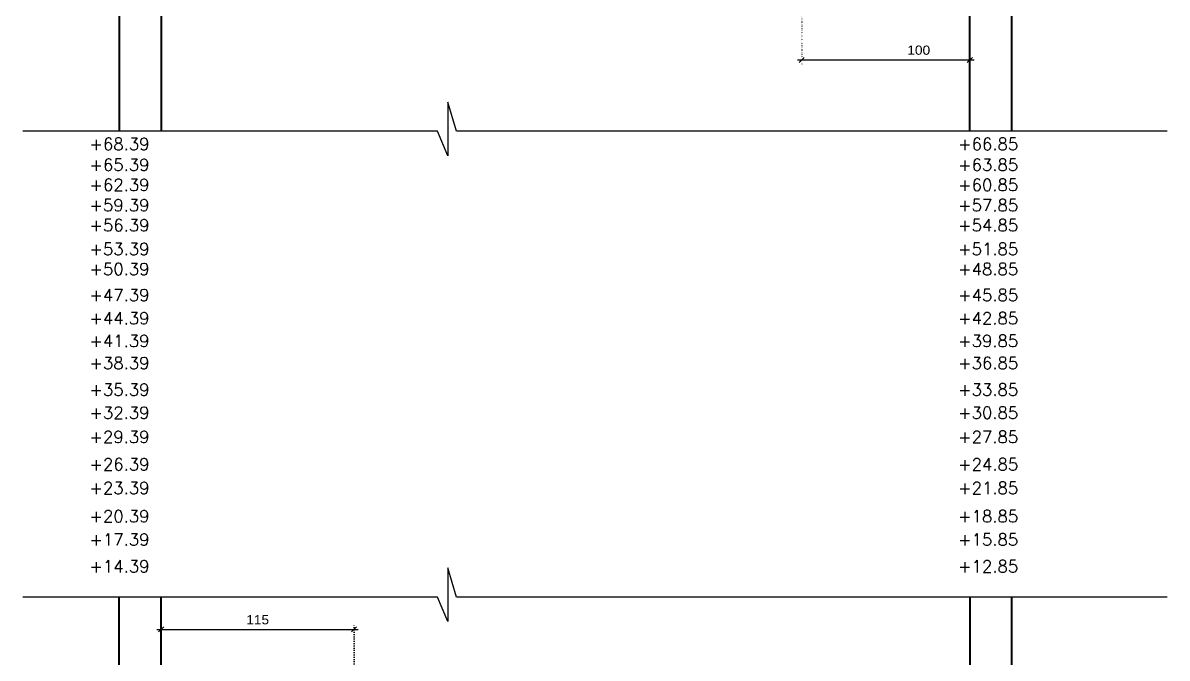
# Model space of a CAD drawing. Header units: centimetres. Extents: x 20560 to 58501, y -11023 to 7736.
# Drawn here: x 55281 to 55963, y -8903 to -8524 of the extents above; entities that cross this region are included whole.
import ezdxf

# ---------------------------------------------------------------- set-up
doc = ezdxf.new("R2010")
doc.units = ezdxf.units.CM
doc.header["$LTSCALE"] = 0.5
doc.header["$MEASUREMENT"] = 0
doc.linetypes.add('DOT', pattern=[0.25, 0, -0.25])
doc.layers.get('DEFPOINTS').update_dxf_attribs({"color": 1})
for name, color, linetype in [('break', 1, 'Continuous'), ('DIM', 2, 'Continuous'), ('otm', 3, 'Continuous')]:
    doc.layers.add(name, color=color, linetype=linetype)
doc.layers.add('W-Conc', color=3, linetype='Continuous', lineweight=40)
doc.styles.add('hebtxt', font='hebtxt-weld.shx', dxfattribs={"width": 1.11})
doc.styles.add('ROMANS', font='romans')
doc.dimstyles.new('25', dxfattribs={"dimtxt": 5.5, "dimasz": 3, "dimexe": 3, "dimexo": 6, "dimgap": 3, "dimtad": 1, "dimdec": 0, "dimrnd": 0.5, "dimtxsty": 'hebtxt', "dimblk1": 'OBLIQUE', "dimblk2": 'OBLIQUE', "dimsah": 1, "dimcen": 1, "dimdle": 2.5, "dimclre": 9, "dimclrt": 3, "dimazin": 3, "dimtfac": 1, "dimtdec": 0, "dimtix": 1, "dimtmove": 2, "dimatfit": 3, "dimldrblk": 'OBLIQUE'})

# ---------------------------------------------------------------- blocks, each defined once
blk = doc.blocks.new('_OBLIQUE')
at = {"color": 0, "linetype": 'ByBlock'}
blk.add_line((-0.5, -0.5), (0.5, 0.5), dxfattribs=at)
blk = doc.blocks.new('*D2796')
at = {"layer": 'DEFPOINTS', "color": 0, "ltscale": 5, "transparency": 16777216}
for p in [(55745.38, -8512.1, 0), (55845.61, -8512.1, 0), (55845.61, -8546.15)]:
    blk.add_point(p, dxfattribs=at)
at = {"layer": 'DIM', "color": 9, "linetype": 'DOT', "lineweight": -2, "ltscale": 5, "transparency": 16777216}
for p, q in [((55745.38, -8518.1), (55745.38, -8549.15)), ((55845.61, -8518.1), (55845.61, -8549.15))]:
    blk.add_line(p, q, dxfattribs=at)
at = {"layer": 'DIM', "color": 0, "lineweight": -2, "ltscale": 5, "transparency": 16777216}
blk.add_line((55742.88, -8546.15), (55848.11, -8546.15), dxfattribs=at)
at = {"layer": 'DIM', "color": 0, "lineweight": -2, "ltscale": 5, "transparency": 16777216, "xscale": 3, "yscale": 3, "zscale": 3, "rotation": 180}
blk.add_blockref('_OBLIQUE', (55745.38, -8546.15), dxfattribs=at)
at = {"layer": 'DIM', "color": 0, "lineweight": -2, "ltscale": 5, "transparency": 16777216, "xscale": 3, "yscale": 3, "zscale": 3}
blk.add_blockref('_OBLIQUE', (55845.61, -8546.15), dxfattribs=at)
at = {"layer": 'DIM', "color": 3, "ltscale": 5, "transparency": 16777216, "insert": (55815.16, -8540.4), "char_height": 5.5, "attachment_point": 5, "style": 'hebtxt'}
blk.add_mtext('\\A1;100', dxfattribs=at)
blk = doc.blocks.new('*D3624')
at = {"layer": 'DEFPOINTS', "color": 0, "ltscale": 10, "transparency": 16777216}
for p in [(55478.61, -8885.64), (55363.61, -8920.26, 0), (55478.61, -8920.26, 0)]:
    blk.add_point(p, dxfattribs=at)
at = {"layer": 'DIM', "color": 0, "lineweight": -2, "ltscale": 10, "transparency": 16777216}
blk.add_line((55361.11, -8885.64), (55481.11, -8885.64), dxfattribs=at)
at = {"layer": 'DIM', "color": 9, "linetype": 'DOT', "lineweight": -2, "ltscale": 10, "transparency": 16777216}
for p, q in [((55363.61, -8914.26), (55363.61, -8882.64)), ((55478.61, -8914.26), (55478.61, -8882.64))]:
    blk.add_line(p, q, dxfattribs=at)
at = {"layer": 'DIM', "color": 0, "lineweight": -2, "ltscale": 10, "transparency": 16777216, "xscale": 3, "yscale": 3, "zscale": 3, "rotation": 180}
blk.add_blockref('_OBLIQUE', (55363.61, -8885.64), dxfattribs=at)
at = {"layer": 'DIM', "color": 0, "lineweight": -2, "ltscale": 10, "transparency": 16777216, "xscale": 3, "yscale": 3, "zscale": 3}
blk.add_blockref('_OBLIQUE', (55478.61, -8885.64), dxfattribs=at)
at = {"layer": 'DIM', "color": 3, "ltscale": 10, "transparency": 16777216, "insert": (55421.11, -8879.89), "char_height": 5.5, "attachment_point": 5, "style": 'hebtxt'}
blk.add_mtext('\\A1;115', dxfattribs=at)

msp = doc.modelspace()

# ---------------------------------------------------------------- linework, layer by layer
at = {"layer": 'break', "elevation": 0.001}
for points in [[(55963.192, -8588.684), (55539.647, -8588.684), (55534.472, -8571.264), (55534.472, -8603.36), (55528.348, -8588.684), (55281.182, -8588.684)], [(55963.192, -8866.305), (55539.647, -8866.305), (55534.472, -8848.885), (55534.472, -8880.981), (55528.348, -8866.305), (55281.182, -8866.305)]]:
    msp.add_lwpolyline(points, dxfattribs=at)
at = {"layer": 'W-Conc', "elevation": 0}
for points in [[(55870.605, -8588.684), (55870.605, -8512.1), (55870.605, -8162.1), (55870.605, -7812.1), (55870.605, -7462.1), (55870.605, -7333.605)], [(55338.605, -7407.44), (55338.605, -7428.1), (55338.605, -7778.1), (55338.605, -8588.684)], [(55845.605, -8588.684), (55845.605, -8512.1), (55745.383, -8512.1), (55458.983, -8333.1), (55363.605, -8333.1), (55363.605, -8477.1), (55363.605, -8588.684)], [(55338.605, -9359.263), (55338.605, -9059.263), (55338.605, -8866.305)], [(55845.605, -8866.305), (55845.605, -9074.263), (55726.121, -9074.263), (55726.121, -9060.263), (55702.605, -9060.263), (55702.605, -9043.593), (55674.605, -9043.593), (55674.605, -9026.923), (55646.605, -9026.923), (55646.605, -9010.253), (55618.605, -9010.253), (55618.605, -8993.583), (55590.605, -8993.583), (55590.605, -8976.913), (55562.605, -8976.913), (55562.605, -8960.243), (55534.605, -8960.243), (55534.605, -8943.573), (55506.605, -8943.573), (55506.605, -8926.903), (55478.605, -8926.903), (55478.605, -8920.263), (55363.605, -8920.263), (55363.605, -8866.305)], [(55870.605, -9374.263), (55870.605, -9094.263), (55870.605, -8866.305)]]:
    msp.add_lwpolyline(points, dxfattribs=at)

# ---------------------------------------------------------------- texts
at = {"layer": 'otm', "color": 1, "style": 'ROMANS'}
for s, p in [('+68.39', (55320.872, -8599.902, -0.007)), ('+66.85', (55838.651, -8599.902, -0.007)), ('+65.39', (55320.872, -8612.303, -0.007)), ('+63.85', (55838.651, -8612.303, -0.007)), ('+62.39', (55320.872, -8624.252, -0.007)), ('+60.85', (55838.651, -8624.252, -0.007)), ('+59.39', (55320.872, -8636.384, -0.007)), ('+57.85', (55838.651, -8636.384, -0.007)), ('+56.39', (55320.872, -8648.333, -0.007)), ('+54.85', (55838.651, -8648.333, -0.007)), ('+53.39', (55320.872, -8662.487, -0.007)), ('+51.85', (55838.651, -8662.487, -0.007)), ('+50.39', (55320.872, -8674.435, -0.007)), ('+48.85', (55838.651, -8674.435, -0.007)), ('+47.39', (55320.872, -8689.936, -0.007)), ('+45.85', (55838.651, -8689.936, -0.007)), ('+44.39', (55320.872, -8703.734, -0.007)), ('+42.85', (55838.651, -8703.734, -0.007)), ('+41.39', (55320.872, -8717.238, -0.007)), ('+39.85', (55838.651, -8717.238, -0.007)), ('+38.39', (55320.872, -8730.448, -0.007)), ('+36.85', (55838.651, -8730.448, -0.007)), ('+35.39', (55320.872, -8746.301, -0.007)), ('+33.85', (55838.651, -8746.301, -0.007)), ('+32.39', (55320.872, -8760.099, -0.007)), ('+30.85', (55838.651, -8760.099, -0.007)), ('+29.39', (55320.872, -8774.484, -0.007)), ('+27.85', (55838.651, -8774.484, -0.007)), ('+26.39', (55320.872, -8790.832, -0.007)), ('+24.85', (55838.651, -8790.832, -0.007)), ('+23.39', (55320.872, -8804.913, -0.007)), ('+21.85', (55838.651, -8804.913, -0.007)), ('+20.39', (55320.872, -8821.739, -0.007)), ('+18.85', (55838.651, -8821.739, -0.007)), ('+17.39', (55320.872, -8835.638, -0.007)), ('+15.85', (55838.651, -8835.638, -0.007)), ('+14.39', (55320.872, -8851.611, -0.007)), ('+12.85', (55838.651, -8851.611, -0.007))]:
    msp.add_text(s, height=7.2, dxfattribs=at).set_placement(p)

# ---------------------------------------------------------------- dimensions: what is measured, and where the dimension line sits
at = {"layer": 'DIM', "ltscale": 5}
dim = msp.add_linear_dim(base=(55845.605, -8546.149), p1=(55745.383, -8512.1, 0), p2=(55845.605, -8512.1, 0), dimstyle='25', dxfattribs=at)
dim.commit()
dim.dimension.update_dxf_attribs({"geometry": '*D2796', "text_midpoint": (55815.159, -8540.399), "dimtype": 160})
at = {"layer": 'DIM', "ltscale": 10}
dim = msp.add_linear_dim(base=(55478.605, -8885.639), p1=(55363.605, -8920.263, 0), p2=(55478.605, -8920.263, 0), dimstyle='25', dxfattribs=at)
dim.commit()
dim.dimension.update_dxf_attribs({"geometry": '*D3624', "text_midpoint": (55421.105, -8879.889)})

doc.saveas('drawing.dxf')
